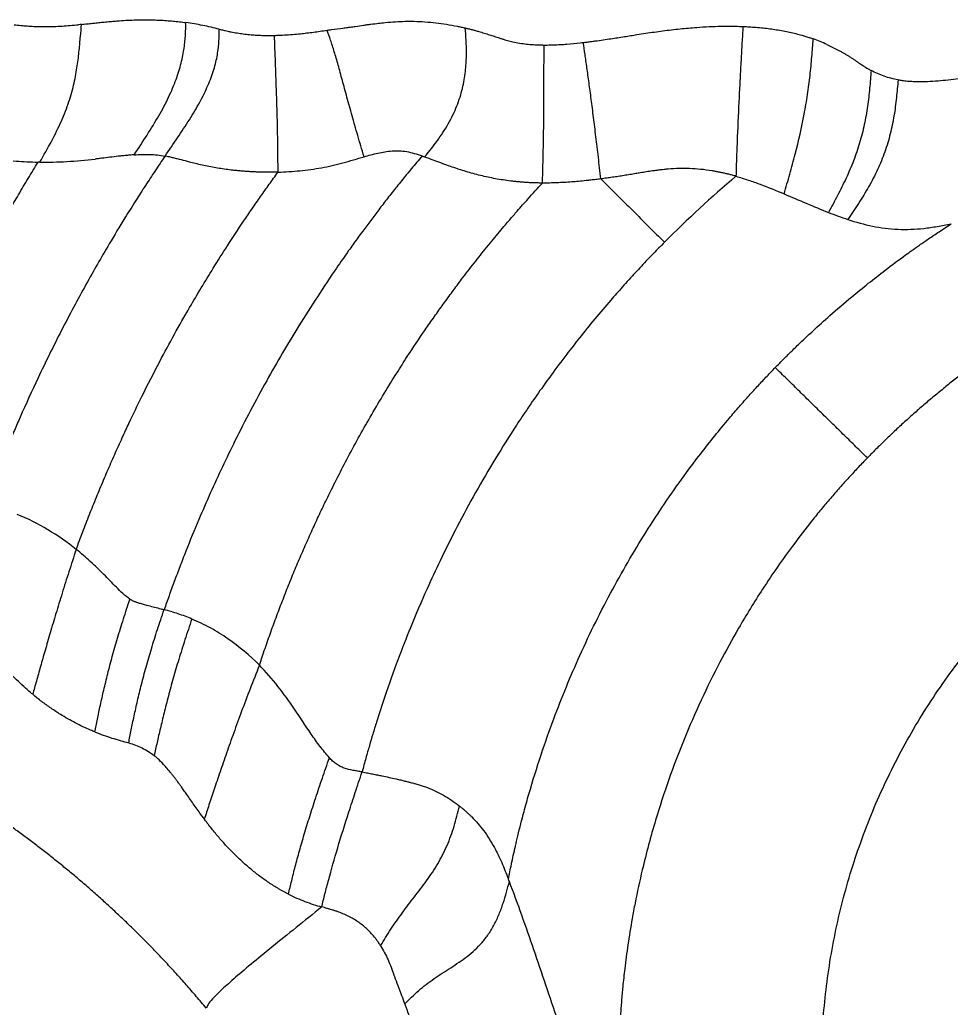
# Model space of a CAD drawing. Extents: x -54 to 18, y -18 to 89.
# Drawn here: x -37.99 to -31.5, y 16.23 to 23.12 of the extents above; entities that cross this region are included whole.
import ezdxf

# ---------------------------------------------------------------- set-up
doc = ezdxf.new("R2010")
doc.units = 0
doc.header["$MEASUREMENT"] = 0
doc.layers.add('GEOMETRY', color=2, linetype='Continuous', lineweight=25)

# ---------------------------------------------------------------- blocks, each defined once
blk = doc.blocks.new('2026 MINI-ASPIRE')
at = {"layer": 'GEOMETRY'}
blk.add_line((-19.9785, -28.6237), (-19.9902, -28.6235), dxfattribs=at)
for points, knots in [([(-19.6875, -27.6637), (-19.6811, -27.663), (-19.6683, -27.6617), (-19.6432, -27.659), (-19.6124, -27.6557), (-19.5759, -27.6518), (-19.5377, -27.6479), (-19.4988, -27.6442), (-19.4606, -27.6407), (-19.4163, -27.6371), (-19.3649, -27.6339), (-19.305, -27.6317), (-19.2455, -27.6309), (-19.1908, -27.6317), (-19.1408, -27.6337), (-19.0953, -27.6364), (-19.0498, -27.6403), (-19.0046, -27.645), (-18.9745, -27.649), (-18.9595, -27.651)], [0, 0, 0, 0, 0.026351, 0.053166, 0.1036, 0.154034, 0.204047, 0.261239, 0.314775, 0.361814, 0.443858, 0.526095, 0.607619, 0.687823, 0.750363, 0.812806, 0.875196, 0.937579, 1, 1, 1, 1]), ([(-20.1569, -27.6654), (-20.1493, -27.6663), (-20.1342, -27.6681), (-20.1116, -27.6705), (-20.0893, -27.6725), (-20.0671, -27.6743), (-20.0339, -27.6765), (-19.9895, -27.6784), (-19.9346, -27.6789), (-19.8791, -27.6777), (-19.8233, -27.675), (-19.7661, -27.6711), (-19.7282, -27.6676), (-19.7089, -27.6658)], [0, 0, 0, 0, 0.051187, 0.101819, 0.151908, 0.201466, 0.250506, 0.374116, 0.498148, 0.616678, 0.74515, 0.870588, 1, 1, 1, 1]), ([(-19.9785, -28.6237), (-19.9511, -28.575), (-19.9236, -28.5267), (-19.8726, -28.4313), (-19.8491, -28.3842), (-19.808, -28.2914), (-19.7903, -28.2458), (-19.7608, -28.157), (-19.749, -28.1138), (-19.7301, -28.0305), (-19.7231, -27.9904), (-19.7119, -27.9141), (-19.7079, -27.878), (-19.701, -27.8098), (-19.6982, -27.7779), (-19.6928, -27.718), (-19.6901, -27.6901), (-19.6875, -27.6637)], [0, 0, 0, 0, 0.125, 0.125, 0.25, 0.25, 0.375, 0.375, 0.5, 0.5, 0.625, 0.625, 0.75, 0.75, 0.875, 0.875, 1, 1, 1, 1]), ([(-19.3202, -28.5727), (-19.2903, -28.5266), (-19.26, -28.4807), (-19.2021, -28.3898), (-19.1745, -28.3447), (-19.1239, -28.2563), (-19.1009, -28.2129), (-19.0605, -28.1284), (-19.0431, -28.0872), (-19.014, -28.0078), (-19.0023, -27.9695), (-18.984, -27.8963), (-18.9773, -27.8614), (-18.9678, -27.7951), (-18.9649, -27.7638), (-18.9611, -27.7047), (-18.9603, -27.677), (-18.9595, -27.651)], [0, 0, 0, 0, 0.125, 0.125, 0.25, 0.25, 0.375, 0.375, 0.5, 0.5, 0.625, 0.625, 0.75, 0.75, 0.875, 0.875, 1, 1, 1, 1]), ([(-19.1055, -28.5814), (-19.0761, -28.5382), (-19.0466, -28.4955), (-18.9893, -28.411), (-18.9617, -28.3693), (-18.9099, -28.2869), (-18.8857, -28.2463), (-18.8423, -28.1666), (-18.8231, -28.1275), (-18.7901, -28.0513), (-18.7764, -28.0143), (-18.7545, -27.9427), (-18.7464, -27.9082), (-18.7349, -27.8422), (-18.7316, -27.8107), (-18.7279, -27.7511), (-18.7276, -27.7231), (-18.7274, -27.6968)], [0, 0, 0, 0, 0.125, 0.125, 0.25, 0.25, 0.375, 0.375, 0.5, 0.5, 0.625, 0.625, 0.75, 0.75, 0.875, 0.875, 1, 1, 1, 1]), ([(-18.7274, -27.6968), (-18.7465, -27.6922), (-18.7656, -27.6876), (-18.804, -27.6788), (-18.8232, -27.6747), (-18.8813, -27.6631), (-18.9203, -27.6565), (-18.9595, -27.651)], [0, 0, 0, 0, 0.25, 0.25, 0.5, 0.5, 1, 1, 1, 1]), ([(-18.7273, -27.6968), (-18.722, -27.698), (-18.708, -27.7014), (-18.688, -27.7062), (-18.6731, -27.7095), (-18.667, -27.7109)], [0, 0, 0, 0, 0.266654, 0.695078, 1, 1, 1, 1]), ([(-18.3418, -27.7402), (-18.3361, -27.74), (-18.3129, -27.7394), (-18.2713, -27.7375), (-18.2166, -27.7336), (-18.1652, -27.7288), (-18.1162, -27.7232), (-18.0704, -27.7175), (-18.0229, -27.7111), (-17.9913, -27.7066), (-17.9754, -27.7043)], [0, 0, 0, 0, 0.046193, 0.189124, 0.337827, 0.492422, 0.608981, 0.739982, 0.868157, 1, 1, 1, 1]), ([(-17.9754, -27.7043), (-17.965, -27.7029), (-17.9283, -27.6978), (-17.8803, -27.6914), (-17.8368, -27.6856), (-17.808, -27.6814), (-17.7712, -27.6761), (-17.7315, -27.6705), (-17.6951, -27.6653), (-17.6602, -27.6606), (-17.6185, -27.6553), (-17.5615, -27.6492), (-17.4788, -27.6426), (-17.3861, -27.6406), (-17.2922, -27.6448), (-17.2171, -27.6517), (-17.1418, -27.6621), (-17.0828, -27.6729), (-17.0393, -27.682), (-17.021, -27.6863), (-17.0117, -27.6884)], [0, 0, 0, 0, 0.032219, 0.114702, 0.149546, 0.167812, 0.20462, 0.26458, 0.291846, 0.318316, 0.373546, 0.421728, 0.495084, 0.629411, 0.706492, 0.784535, 0.861951, 0.941356, 0.97049, 1, 1, 1, 1]), ([(-17.7178, -28.586), (-17.7329, -28.5354), (-17.7475, -28.4863), (-17.7753, -28.3911), (-17.7886, -28.3449), (-17.8136, -28.2558), (-17.8255, -28.2128), (-17.8479, -28.1304), (-17.8584, -28.091), (-17.8787, -28.0162), (-17.8883, -27.9808), (-17.907, -27.9143), (-17.916, -27.8832), (-17.9337, -27.8253), (-17.9423, -27.7985), (-17.9592, -27.7488), (-17.9675, -27.7258), (-17.9754, -27.7043)], [0, 0, 0, 0, 0.125, 0.125, 0.25, 0.25, 0.375, 0.375, 0.5, 0.5, 0.625, 0.625, 0.75, 0.75, 0.875, 0.875, 1, 1, 1, 1]), ([(-17.2949, -28.5874), (-17.2608, -28.5461), (-17.2285, -28.5051), (-17.17, -28.4228), (-17.1438, -28.3816), (-17.0987, -28.299), (-17.0797, -28.2576), (-17.0487, -28.1754), (-17.0368, -28.1346), (-17.0188, -28.0548), (-17.0128, -28.0157), (-17.0054, -27.9403), (-17.0038, -27.9041), (-17.0035, -27.8354), (-17.0046, -27.803), (-17.0078, -27.7425), (-17.0099, -27.7144), (-17.0117, -27.6883)], [0, 0, 0, 0, 0.125, 0.125, 0.25, 0.25, 0.375, 0.375, 0.5, 0.5, 0.625, 0.625, 0.75, 0.75, 0.875, 0.875, 1, 1, 1, 1]), ([(-17.0117, -27.6884), (-17.0039, -27.6903), (-16.9881, -27.694), (-16.9645, -27.7001), (-16.9406, -27.7064), (-16.9123, -27.7143), (-16.8793, -27.724), (-16.8496, -27.7333), (-16.826, -27.7409), (-16.8089, -27.7466), (-16.7919, -27.7523), (-16.7808, -27.7559), (-16.776, -27.7574)], [0, 0, 0, 0, 0.09804, 0.197158, 0.297369, 0.398688, 0.55531, 0.717879, 0.779716, 0.858112, 0.938277, 1, 1, 1, 1]), ([(-15.9954, -27.7631), (-15.9805, -27.7608), (-15.949, -27.756), (-15.9032, -27.7488), (-15.858, -27.7416), (-15.809, -27.7338), (-15.7541, -27.7253), (-15.6937, -27.7165), (-15.6137, -27.7057), (-15.5153, -27.6942), (-15.4073, -27.6845), (-15.312, -27.6786), (-15.238, -27.6761), (-15.1763, -27.6756), (-15.1256, -27.6761), (-15.092, -27.6773), (-15.0753, -27.6779)], [0, 0, 0, 0, 0.048778, 0.103732, 0.150508, 0.197289, 0.265002, 0.331009, 0.395319, 0.527184, 0.652166, 0.746411, 0.836077, 0.891408, 0.946038, 1, 1, 1, 1]), ([(-15.0753, -27.6779), (-15.0775, -27.7157), (-15.0797, -27.7539), (-15.0841, -27.8322), (-15.0863, -27.8723), (-15.0908, -27.9546), (-15.0931, -27.9968), (-15.0976, -28.0832), (-15.0999, -28.1274), (-15.1066, -28.2619), (-15.1108, -28.3543), (-15.1163, -28.4928), (-15.118, -28.539), (-15.1212, -28.6308), (-15.1227, -28.6765), (-15.1241, -28.722)], [0, 0, 0, 0, 0.125, 0.125, 0.25, 0.25, 0.375, 0.375, 0.5, 0.5, 0.75, 0.75, 0.875, 0.875, 1, 1, 1, 1]), ([(-15.075, -27.6779), (-15.068, -27.6782), (-15.0538, -27.6788), (-15.0067, -27.6815), (-14.9354, -27.6872), (-14.8408, -27.6996), (-14.7501, -27.7165), (-14.6823, -27.7336), (-14.6363, -27.7474), (-14.6102, -27.7558), (-14.593, -27.7619), (-14.5844, -27.7649)], [0, 0, 0, 0, 0.042278, 0.084346, 0.280846, 0.468705, 0.654132, 0.833739, 0.889242, 0.944653, 1, 1, 1, 1]), ([(-18.667, -27.7109), (-18.6598, -27.7124), (-18.6455, -27.7154), (-18.6239, -27.7195), (-18.6024, -27.7233), (-18.5739, -27.7277), (-18.538, -27.7324), (-18.4969, -27.7363), (-18.4576, -27.7388), (-18.4198, -27.7403), (-18.3811, -27.7408), (-18.355, -27.7404), (-18.3418, -27.7402)], [0, 0, 0, 0, 0.067881, 0.135225, 0.202059, 0.268408, 0.400591, 0.533686, 0.646227, 0.761389, 0.87928, 1, 1, 1, 1]), ([(-18.3172, -28.6934), (-18.3176, -28.6447), (-18.318, -28.597), (-18.319, -28.5034), (-18.3197, -28.4576), (-18.3214, -28.3678), (-18.3224, -28.3239), (-18.3247, -28.2384), (-18.326, -28.1967), (-18.3287, -28.1161), (-18.3301, -28.0771), (-18.3328, -28.0021), (-18.3341, -27.966), (-18.3366, -27.8968), (-18.3378, -27.8637), (-18.3399, -27.8001), (-18.3409, -27.7697), (-18.3418, -27.7402)], [0, 0, 0, 0, 0.125, 0.125, 0.25, 0.25, 0.375, 0.375, 0.5, 0.5, 0.625, 0.625, 0.75, 0.75, 0.875, 0.875, 1, 1, 1, 1]), ([(-16.776, -27.7574), (-16.7692, -27.7596), (-16.7557, -27.7639), (-16.7357, -27.7699), (-16.7164, -27.7753), (-16.6977, -27.7801), (-16.67, -27.7867), (-16.6324, -27.7941), (-16.5847, -27.8007), (-16.536, -27.805), (-16.499, -27.8066), (-16.4738, -27.8071), (-16.4653, -27.8072), (-16.461, -27.8072)], [0, 0, 0, 0, 0.068384, 0.134082, 0.197121, 0.257531, 0.315345, 0.465025, 0.615857, 0.764828, 0.920986, 0.960039, 1, 1, 1, 1]), ([(-16.189, -27.7896), (-16.1802, -27.7885), (-16.1621, -27.7863), (-16.1341, -27.7827), (-16.0968, -27.7778), (-16.0503, -27.7713), (-16.0138, -27.7658), (-15.9954, -27.7631)], [0, 0, 0, 0, 0.135671, 0.280026, 0.433073, 0.713366, 1, 1, 1, 1]), ([(-14.7879, -28.8452), (-14.7748, -28.7992), (-14.7615, -28.7531), (-14.7356, -28.6607), (-14.723, -28.6144), (-14.6869, -28.4751), (-14.6655, -28.3818), (-14.6394, -28.2436), (-14.6316, -28.1979), (-14.6181, -28.1075), (-14.6123, -28.0629), (-14.6024, -27.9751), (-14.5982, -27.9319), (-14.5908, -27.8472), (-14.5876, -27.8057), (-14.5844, -27.7649)], [0, 0, 0, 0, 0.125, 0.125, 0.25, 0.25, 0.5, 0.5, 0.625, 0.625, 0.75, 0.75, 0.875, 0.875, 1, 1, 1, 1]), ([(-16.4733, -28.7696), (-16.4718, -28.7207), (-16.4704, -28.6729), (-16.4681, -28.579), (-16.4671, -28.533), (-16.4655, -28.4428), (-16.4649, -28.3987), (-16.4642, -28.3127), (-16.4639, -28.2708), (-16.4637, -28.1895), (-16.4636, -28.1502), (-16.4634, -28.0742), (-16.4633, -28.0376), (-16.4629, -27.9672), (-16.4627, -27.9335), (-16.4619, -27.8686), (-16.4614, -27.8374), (-16.461, -27.8072)], [0, 0, 0, 0, 0.125, 0.125, 0.25, 0.25, 0.375, 0.375, 0.5, 0.5, 0.625, 0.625, 0.75, 0.75, 0.875, 0.875, 1, 1, 1, 1]), ([(-16.461, -27.8072), (-16.4541, -27.8072), (-16.44, -27.8072), (-16.4185, -27.8068), (-16.3888, -27.806), (-16.3504, -27.8042), (-16.2881, -27.7999), (-16.2341, -27.7948), (-16.196, -27.7904), (-16.189, -27.7896)], [0, 0, 0, 0, 0.0759533, 0.154561, 0.2358414, 0.4025542, 0.5778593, 0.9219461, 1, 1, 1, 1]), ([(-16.0657, -28.7406), (-16.0718, -28.6888), (-16.0777, -28.6385), (-16.0892, -28.5406), (-16.0949, -28.4929), (-16.1061, -28.4002), (-16.1116, -28.3552), (-16.1225, -28.2683), (-16.1278, -28.2264), (-16.1383, -28.1459), (-16.1434, -28.1074), (-16.1534, -28.0341), (-16.1583, -27.9993), (-16.1676, -27.9334), (-16.1721, -27.9024), (-16.1808, -27.8437), (-16.1849, -27.816), (-16.189, -27.7896)], [0, 0, 0, 0, 0.125, 0.125, 0.25, 0.25, 0.375, 0.375, 0.5, 0.5, 0.625, 0.625, 0.75, 0.75, 0.875, 0.875, 1, 1, 1, 1]), ([(-14.4899, -27.8032), (-14.4836, -27.8061), (-14.471, -27.8119), (-14.4522, -27.8211), (-14.4334, -27.8306), (-14.4146, -27.8404), (-14.3959, -27.8507), (-14.3771, -27.8613), (-14.3584, -27.8723), (-14.3397, -27.8837), (-14.3211, -27.8954), (-14.3024, -27.9075), (-14.2901, -27.9158), (-14.2839, -27.92)], [0, 0, 0, 0, 0.08713, 0.174968, 0.263534, 0.352845, 0.442916, 0.533762, 0.625396, 0.717828, 0.811067, 0.905123, 1, 1, 1, 1]), ([(-14.2839, -27.92), (-14.2734, -27.9271), (-14.2553, -27.9393), (-14.2249, -27.9594), (-14.2013, -27.9738), (-14.1851, -27.9827), (-14.1818, -27.9845)], [0, 0, 0, 0, 0.3151713, 0.545026, 0.9063937, 1, 1, 1, 1]), ([(-13.9934, -28.0497), (-13.9888, -28.0504), (-13.9793, -28.052), (-13.9572, -28.0551), (-13.9265, -28.0585), (-13.8737, -28.0618), (-13.8086, -28.062), (-13.7333, -28.0581), (-13.6606, -28.0514), (-13.587, -28.043), (-13.5056, -28.0317), (-13.4174, -28.0183), (-13.2897, -27.9981), (-13.1449, -27.9752), (-13.0311, -27.9578), (-12.9827, -27.9504)], [0, 0, 0, 0, 0.013963, 0.028131, 0.065737, 0.104738, 0.183765, 0.256702, 0.326254, 0.398404, 0.4746, 0.568122, 0.661009, 0.855615, 1, 1, 1, 1]), ([(-14.1818, -27.9845), (-14.1848, -28.025), (-14.1879, -28.0663), (-14.1957, -28.15), (-14.2004, -28.1923), (-14.2125, -28.2771), (-14.2199, -28.3197), (-14.238, -28.4046), (-14.2488, -28.447), (-14.2738, -28.531), (-14.288, -28.5727), (-14.3198, -28.6553), (-14.3374, -28.6961), (-14.3749, -28.777), (-14.3949, -28.817), (-14.4362, -28.8963), (-14.4574, -28.9356), (-14.4784, -28.9748)], [0, 0, 0, 0, 0.125, 0.125, 0.25, 0.25, 0.375, 0.375, 0.5, 0.5, 0.625, 0.625, 0.75, 0.75, 0.875, 0.875, 1, 1, 1, 1]), ([(-13.9934, -28.0497), (-14.0266, -28.044), (-14.0593, -28.0358), (-14.1224, -28.0139), (-14.1528, -28.0003), (-14.1818, -27.9845)], [0, 0, 0, 0, 0.5, 0.5, 1, 1, 1, 1]), ([(-13.9934, -28.0497), (-13.997, -28.0908), (-14.0005, -28.1323), (-14.0095, -28.216), (-14.0149, -28.2581), (-14.0288, -28.3425), (-14.0374, -28.3848), (-14.0585, -28.4691), (-14.0711, -28.5111), (-14.1006, -28.5943), (-14.1175, -28.6355), (-14.1552, -28.7165), (-14.1761, -28.7565), (-14.2208, -28.8349), (-14.2447, -28.8734), (-14.2939, -28.9491), (-14.3191, -28.9864), (-14.344, -29.0233)], [0, 0, 0, 0, 0.125, 0.125, 0.25, 0.25, 0.375, 0.375, 0.5, 0.5, 0.625, 0.625, 0.75, 0.75, 0.875, 0.875, 1, 1, 1, 1]), ([(-19.1055, -28.5815), (-19.1171, -28.5986), (-19.1403, -28.6328), (-19.1748, -28.6843), (-19.2089, -28.7358), (-19.2427, -28.7875), (-19.2761, -28.8392), (-19.3239, -28.9142), (-19.3977, -29.0321), (-19.5152, -29.2265), (-19.6649, -29.4877), (-19.8308, -29.7988), (-19.983, -30.108), (-20.0894, -30.3408), (-20.1567, -30.4952), (-20.1973, -30.5906), (-20.2384, -30.6896), (-20.2798, -30.7922), (-20.3216, -30.8984), (-20.3489, -30.9706), (-20.3628, -31.0072)], [0, 0, 0, 0, 0.022667, 0.045287, 0.067858, 0.090382, 0.112857, 0.135284, 0.187854, 0.265269, 0.384036, 0.517634, 0.651415, 0.761437, 0.798035, 0.835902, 0.875036, 0.915433, 0.957089, 1, 1, 1, 1]), ([(-20.292, -28.5997), (-20.2436, -28.6066), (-20.1948, -28.6122), (-20.0949, -28.6201), (-20.044, -28.6225), (-19.9902, -28.6235)], [0, 0, 0, 0, 0.5, 0.5, 1, 1, 1, 1]), ([(-19.3202, -28.5727), (-19.3254, -28.5731), (-19.336, -28.5738), (-19.3572, -28.5755), (-19.3843, -28.5779), (-19.4257, -28.5823), (-19.4754, -28.5882), (-19.5247, -28.5943), (-19.5639, -28.599), (-19.5839, -28.6013), (-19.5935, -28.6024)], [0, 0, 0, 0, 0.0565627, 0.1157952, 0.2331459, 0.3533696, 0.5696266, 0.7802992, 0.895126, 1, 1, 1, 1]), ([(-19.3202, -28.5727), (-19.2844, -28.5703), (-19.2484, -28.5687), (-19.1946, -28.5703), (-19.1766, -28.5715), (-19.1409, -28.5754), (-19.1232, -28.5781), (-19.1055, -28.5814)], [0, 0, 0, 0, 0.5, 0.5, 0.75, 0.75, 1, 1, 1, 1]), ([(-17.3132, -28.5807), (-17.3256, -28.5953), (-17.3501, -28.6243), (-17.3862, -28.6678), (-17.4215, -28.7106), (-17.4558, -28.7529), (-17.4893, -28.7946), (-17.5219, -28.8357), (-17.5537, -28.8761), (-17.5846, -28.9159), (-17.6428, -28.9917), (-17.7032, -29.0724), (-17.7728, -29.1679), (-17.8343, -29.2536), (-17.9277, -29.3874), (-18.044, -29.5612), (-18.2088, -29.8213), (-18.4046, -30.1545), (-18.6101, -30.5449), (-18.7635, -30.8702), (-18.8755, -31.1272), (-18.9456, -31.2981), (-19.0018, -31.4426), (-19.0411, -31.5469), (-19.0775, -31.6468), (-19.1004, -31.7122), (-19.1116, -31.744)], [0, 0, 0, 0, 0.015708, 0.031144, 0.046305, 0.061191, 0.075802, 0.090137, 0.104195, 0.117976, 0.131479, 0.182483, 0.200642, 0.22838, 0.268927, 0.334391, 0.399805, 0.521368, 0.651125, 0.761392, 0.816121, 0.880981, 0.91281, 0.943256, 0.972318, 1, 1, 1, 1]), ([(-18.9165, -28.6277), (-18.9223, -28.6262), (-18.9378, -28.6221), (-18.9715, -28.6134), (-19.0088, -28.6038), (-19.0463, -28.5943), (-19.0755, -28.5874), (-19.0954, -28.5835), (-19.1055, -28.5815)], [0, 0, 0, 0, 0.092317, 0.246379, 0.53702, 0.686205, 0.84225, 1, 1, 1, 1]), ([(-18.3172, -28.6934), (-18.2664, -28.692), (-18.2157, -28.6887), (-18.1145, -28.6787), (-18.0639, -28.6719), (-17.9637, -28.6536), (-17.914, -28.6421), (-17.8401, -28.6221), (-17.8156, -28.615), (-17.7667, -28.6005), (-17.7423, -28.5931), (-17.7178, -28.586)], [0, 0, 0, 0, 0.25, 0.25, 0.5, 0.5, 0.75, 0.75, 0.875, 0.875, 1, 1, 1, 1]), ([(-17.7178, -28.586), (-17.7018, -28.5814), (-17.6859, -28.577), (-17.6539, -28.5685), (-17.6377, -28.5644), (-17.589, -28.5534), (-17.5559, -28.5475), (-17.4888, -28.5428), (-17.4549, -28.5442), (-17.4031, -28.5533), (-17.3857, -28.5575), (-17.3501, -28.5678), (-17.332, -28.574), (-17.3133, -28.5807)], [0, 0, 0, 0, 0.125, 0.125, 0.25, 0.25, 0.5, 0.5, 0.75, 0.75, 0.875, 0.875, 1, 1, 1, 1]), ([(-16.4733, -28.7696), (-16.4826, -28.7695), (-16.5012, -28.7693), (-16.5291, -28.7685), (-16.5568, -28.7674), (-16.5845, -28.7658), (-16.612, -28.7639), (-16.6395, -28.7616), (-16.6669, -28.7588), (-16.7031, -28.7547), (-16.748, -28.7485), (-16.801, -28.7396), (-16.8536, -28.729), (-16.9225, -28.7131), (-16.9899, -28.6946), (-17.055, -28.6742), (-17.1035, -28.6576), (-17.1551, -28.6392), (-17.2086, -28.6197), (-17.2558, -28.602), (-17.2841, -28.5914), (-17.2949, -28.5874)], [0, 0, 0, 0, 0.033003, 0.065901, 0.0987, 0.131407, 0.164031, 0.196578, 0.229056, 0.261474, 0.325587, 0.389413, 0.451549, 0.515334, 0.639604, 0.698375, 0.756953, 0.820941, 0.892415, 0.959067, 1, 1, 1, 1]), ([(-21.0328, -30.746), (-21.0246, -30.7244), (-21.0082, -30.6811), (-20.9833, -30.6165), (-20.958, -30.5521), (-20.9324, -30.488), (-20.9065, -30.4242), (-20.8803, -30.3607), (-20.8539, -30.2974), (-20.8271, -30.2344), (-20.8, -30.1717), (-20.7726, -30.1093), (-20.745, -30.0471), (-20.717, -29.9853), (-20.6888, -29.9237), (-20.6603, -29.8624), (-20.6316, -29.8015), (-20.6025, -29.7408), (-20.5674, -29.6683), (-20.5254, -29.5833), (-20.4757, -29.4849), (-20.4238, -29.3843), (-20.3694, -29.2815), (-20.3127, -29.1766), (-20.2534, -29.0697), (-20.1916, -28.9607), (-20.1271, -28.8499), (-20.06, -28.7371), (-20.0137, -28.6617), (-19.9903, -28.6235)], [0, 0, 0, 0, 0.0293098, 0.0585628, 0.0877584, 0.1168961, 0.1459754, 0.1749958, 0.2039568, 0.2328579, 0.2616985, 0.2904783, 0.3191967, 0.3478533, 0.3764475, 0.404979, 0.4334472, 0.4618518, 0.4901922, 0.5354473, 0.5819804, 0.6297901, 0.6788745, 0.7292315, 0.7808583, 0.8337522, 0.8879097, 0.9433271, 1, 1, 1, 1]), ([(-19.9785, -28.6237), (-19.9483, -28.6242), (-19.9172, -28.6241), (-19.854, -28.6227), (-19.8219, -28.6214), (-19.7249, -28.6158), (-19.6592, -28.6097), (-19.5935, -28.6023)], [0, 0, 0, 0, 0.25, 0.25, 0.5, 0.5, 1, 1, 1, 1]), ([(-18.3172, -28.6934), (-18.3269, -28.6936), (-18.3461, -28.694), (-18.375, -28.6943), (-18.4038, -28.6942), (-18.4325, -28.6937), (-18.4612, -28.6929), (-18.4898, -28.6917), (-18.5184, -28.6902), (-18.5469, -28.6883), (-18.5754, -28.686), (-18.6038, -28.6833), (-18.6387, -28.6796), (-18.6801, -28.6744), (-18.7278, -28.6673), (-18.7753, -28.6591), (-18.8226, -28.6498), (-18.8697, -28.6394), (-18.9009, -28.6316), (-18.9165, -28.6277)], [0, 0, 0, 0, 0.047895, 0.095673, 0.143342, 0.19091, 0.238386, 0.285778, 0.333095, 0.380346, 0.427541, 0.474689, 0.5218, 0.601604, 0.681299, 0.760933, 0.840559, 0.92023, 1, 1, 1, 1]), ([(-15.124, -28.7218), (-15.1323, -28.7195), (-15.1487, -28.715), (-15.1733, -28.7087), (-15.1975, -28.7029), (-15.2215, -28.6975), (-15.2451, -28.6926), (-15.2685, -28.6882), (-15.3099, -28.6812), (-15.3696, -28.6734), (-15.4461, -28.6682), (-15.5216, -28.6679), (-15.5808, -28.6711), (-15.623, -28.6749), (-15.6498, -28.6777), (-15.6768, -28.6812), (-15.7103, -28.6861), (-15.7482, -28.6918), (-15.7868, -28.6979), (-15.8117, -28.702), (-15.8224, -28.7038)], [0, 0, 0, 0, 0.036672, 0.072754, 0.108254, 0.143174, 0.177522, 0.211303, 0.244524, 0.356879, 0.467504, 0.57031, 0.67739, 0.718871, 0.749926, 0.79172, 0.834284, 0.893215, 0.95408, 1, 1, 1, 1]), ([(-19.725, -31.3235), (-19.7175, -31.3033), (-19.7025, -31.2627), (-19.6795, -31.202), (-19.6562, -31.1415), (-19.6326, -31.0811), (-19.6085, -31.0208), (-19.5841, -30.9606), (-19.5594, -30.9006), (-19.5342, -30.8407), (-19.5087, -30.781), (-19.4829, -30.7214), (-19.448, -30.6424), (-19.4064, -30.5502), (-19.3435, -30.4151), (-19.2577, -30.2373), (-19.1194, -29.9666), (-18.9543, -29.6681), (-18.7939, -29.401), (-18.6672, -29.2009), (-18.5765, -29.0632), (-18.4991, -28.9493), (-18.4395, -28.8635), (-18.3789, -28.7781), (-18.3378, -28.7216), (-18.3172, -28.6934)], [0, 0, 0, 0, 0.021667, 0.04334, 0.065019, 0.086701, 0.108389, 0.13008, 0.151775, 0.173473, 0.195174, 0.216878, 0.238583, 0.281742, 0.318251, 0.387893, 0.47968, 0.622891, 0.729759, 0.791964, 0.860183, 0.895058, 0.929987, 0.964968, 1, 1, 1, 1]), ([(-15.8224, -28.7038), (-15.836, -28.7061), (-15.8633, -28.7107), (-15.9041, -28.7173), (-15.9448, -28.7236), (-15.9852, -28.7296), (-16.0255, -28.7353), (-16.0523, -28.7388), (-16.0657, -28.7406)], [0, 0, 0, 0, 0.169056, 0.3371328, 0.5042479, 0.6704189, 0.8356637, 1, 1, 1, 1]), ([(-15.1241, -28.722), (-15.0955, -28.7302), (-15.067, -28.739), (-15.0104, -28.7578), (-14.9823, -28.7678), (-14.8984, -28.7993), (-14.8431, -28.822), (-14.7879, -28.8452)], [0, 0, 0, 0, 0.25, 0.25, 0.5, 0.5, 1, 1, 1, 1]), ([(-18.4473, -32.1314), (-18.4409, -32.112), (-18.4281, -32.0732), (-18.4083, -32.0153), (-18.3883, -31.9575), (-18.3679, -31.9), (-18.3471, -31.8427), (-18.326, -31.7857), (-18.3046, -31.7289), (-18.2829, -31.6723), (-18.2608, -31.616), (-18.2384, -31.5599), (-18.2156, -31.504), (-18.1926, -31.4485), (-18.1692, -31.3931), (-18.1455, -31.3381), (-18.1215, -31.2833), (-18.0973, -31.2287), (-18.0727, -31.1744), (-18.0478, -31.1204), (-18.0226, -31.0667), (-17.9971, -31.0132), (-17.9341, -30.883), (-17.8262, -30.6712), (-17.6928, -30.431), (-17.5782, -30.2373), (-17.4953, -30.1029), (-17.4006, -29.955), (-17.3126, -29.8234), (-17.2283, -29.7024), (-17.1644, -29.6128), (-17.1015, -29.5264), (-17.0298, -29.4308), (-16.9504, -29.3281), (-16.8764, -29.235), (-16.8172, -29.1626), (-16.7737, -29.1102), (-16.7357, -29.0652), (-16.6944, -29.0168), (-16.6421, -28.9565), (-16.5663, -28.8708), (-16.5069, -28.8061), (-16.4733, -28.7696)], [0, 0, 0, 0, 0.015609, 0.031194, 0.046754, 0.062288, 0.077796, 0.093278, 0.108733, 0.124161, 0.139562, 0.154935, 0.170281, 0.185597, 0.200885, 0.216144, 0.231373, 0.246572, 0.261741, 0.27688, 0.291988, 0.307065, 0.32211, 0.402444, 0.488567, 0.531795, 0.574337, 0.609142, 0.665914, 0.695232, 0.721771, 0.749956, 0.776825, 0.813034, 0.84905, 0.867672, 0.884391, 0.901122, 0.912625, 0.93296, 0.962099, 1, 1, 1, 1]), ([(-16.0657, -28.7406), (-16.0775, -28.7421), (-16.1009, -28.745), (-16.1354, -28.749), (-16.1756, -28.7535), (-16.2201, -28.7581), (-16.2708, -28.7625), (-16.3211, -28.7657), (-16.3726, -28.7681), (-16.4232, -28.7695), (-16.4568, -28.7695), (-16.4734, -28.7695)], [0, 0, 0, 0, 0.087635, 0.17255, 0.254738, 0.383902, 0.499988, 0.627994, 0.753967, 0.877952, 1, 1, 1, 1]), ([(-16.0657, -28.7406), (-16.0286, -28.7775), (-15.9916, -28.8144), (-15.9177, -28.8882), (-15.8807, -28.925), (-15.8069, -28.9986), (-15.7701, -29.0354), (-15.6964, -29.1088), (-15.6596, -29.1456), (-15.6227, -29.1824)], [0, 0, 0, 0, 0.25, 0.25, 0.5, 0.5, 0.75, 0.75, 1, 1, 1, 1]), ([(-14.7879, -28.8452), (-14.7365, -28.8669), (-14.6852, -28.8892), (-14.5821, -28.9327), (-14.5305, -28.9543), (-14.4784, -28.9748)], [0, 0, 0, 0, 0.5, 0.5, 1, 1, 1, 1]), ([(-9.8869, -28.843), (-9.902, -28.8431), (-9.932, -28.8434), (-9.9767, -28.8443), (-10.0206, -28.8455), (-10.0638, -28.8469), (-10.1062, -28.8487), (-10.1479, -28.8507), (-10.1888, -28.8529), (-10.2289, -28.8554), (-10.2682, -28.858), (-10.3067, -28.8609), (-10.3443, -28.8639), (-10.3812, -28.8671), (-10.4172, -28.8704), (-10.4523, -28.8739), (-10.4866, -28.8775), (-10.5201, -28.8812), (-10.5526, -28.8849), (-10.5843, -28.8887), (-10.6151, -28.8926), (-10.645, -28.8966), (-10.6739, -28.9005), (-10.702, -28.9045), (-10.7292, -28.9084), (-10.7554, -28.9123), (-10.7808, -28.9163), (-10.8052, -28.9201), (-10.8286, -28.924), (-10.8511, -28.9277), (-10.8727, -28.9314), (-10.8934, -28.935), (-10.913, -28.9385), (-10.9318, -28.9419), (-11.0368, -28.9612), (-11.2296, -29.0016), (-11.5097, -29.0742), (-11.7917, -29.1619), (-12.045, -29.2545), (-12.3283, -29.3717), (-12.5667, -29.4847), (-12.7851, -29.6012), (-12.9276, -29.6824), (-13.0606, -29.7629), (-13.1715, -29.8338), (-13.2637, -29.8954), (-13.3402, -29.9482), (-13.4163, -30.0024), (-13.4918, -30.058), (-13.5666, -30.1149), (-13.6409, -30.1731), (-13.7144, -30.2327), (-13.7873, -30.2936), (-13.8594, -30.3558), (-13.9308, -30.4193), (-14.0013, -30.484), (-14.071, -30.5501), (-14.1399, -30.6174), (-14.185, -30.6632), (-14.2076, -30.6861)], [0, 0, 0, 0, 0.009411, 0.018675, 0.02779, 0.036753, 0.045562, 0.054215, 0.06271, 0.071043, 0.079214, 0.08722, 0.09506, 0.10273, 0.110229, 0.117555, 0.124707, 0.131682, 0.13848, 0.145097, 0.151533, 0.157785, 0.163853, 0.169735, 0.175429, 0.180934, 0.186249, 0.191372, 0.196303, 0.201039, 0.20558, 0.209925, 0.214072, 0.218021, 0.221771, 0.280508, 0.340511, 0.401751, 0.464192, 0.508287, 0.592463, 0.628216, 0.66225, 0.694509, 0.724941, 0.744166, 0.763463, 0.782832, 0.802269, 0.821773, 0.841343, 0.860976, 0.88067, 0.900424, 0.920234, 0.940099, 0.960016, 0.979984, 1, 1, 1, 1]), ([(-14.4784, -28.9748), (-14.4563, -28.9836), (-14.434, -28.9919), (-14.3891, -29.0081), (-14.3666, -29.0159), (-14.344, -29.0233)], [0, 0, 0, 0, 0.5, 0.5, 1, 1, 1, 1]), ([(-14.8499, -30.0562), (-14.8403, -30.0464), (-14.8174, -30.0229), (-14.7769, -29.9822), (-14.7245, -29.9305), (-14.6597, -29.868), (-14.5738, -29.7875), (-14.4589, -29.6837), (-14.2927, -29.5412), (-14.1161, -29.4004), (-13.9745, -29.2951), (-13.8941, -29.2375), (-13.8408, -29.1999), (-13.7774, -29.1562), (-13.704, -29.1068), (-13.6512, -29.0726), (-13.6232, -29.0545)], [0, 0, 0, 0, 0.025873, 0.062055, 0.108508, 0.165179, 0.232, 0.331138, 0.457921, 0.645802, 0.757809, 0.791533, 0.832672, 0.881173, 0.936974, 1, 1, 1, 1]), ([(-14.344, -29.0233), (-14.2874, -29.0418), (-14.23, -29.0577), (-14.1134, -29.0815), (-14.0542, -29.0893), (-13.9346, -29.0947), (-13.8742, -29.0922), (-13.7821, -29.0819), (-13.7511, -29.0774), (-13.6881, -29.0668), (-13.6561, -29.0607), (-13.6233, -29.0544)], [0, 0, 0, 0, 0.25, 0.25, 0.5, 0.5, 0.75, 0.75, 0.875, 0.875, 1, 1, 1, 1]), ([(-15.6227, -29.1824), (-15.6354, -29.1952), (-15.6613, -29.2213), (-15.7006, -29.2617), (-15.7414, -29.3042), (-15.7835, -29.3487), (-15.8269, -29.3954), (-15.8716, -29.4443), (-15.9288, -29.5081), (-16.0084, -29.5988), (-16.1081, -29.7163), (-16.2103, -29.842), (-16.312, -29.9725), (-16.4038, -30.0954), (-16.494, -30.221), (-16.5746, -30.3371), (-16.73, -30.5704), (-16.9425, -30.9205), (-17.1427, -31.3056), (-17.2899, -31.6218), (-17.3881, -31.8509), (-17.4869, -32.1036), (-17.5651, -32.3235), (-17.6218, -32.4982), (-17.6561, -32.6102), (-17.6808, -32.6936), (-17.7058, -32.7814), (-17.7224, -32.8431), (-17.7312, -32.8755)], [0, 0, 0, 0, 0.012549, 0.025665, 0.039349, 0.053603, 0.068429, 0.083826, 0.099797, 0.128244, 0.167934, 0.20732, 0.241225, 0.283289, 0.31431, 0.349075, 0.38187, 0.509867, 0.634467, 0.684419, 0.753174, 0.808265, 0.873674, 0.915931, 0.936352, 0.955385, 0.976604, 1, 1, 1, 1]), ([(-16.7109, -33.6219), (-16.7077, -33.6054), (-16.7008, -33.5707), (-16.6894, -33.516), (-16.6764, -33.456), (-16.6617, -33.3906), (-16.6375, -33.2884), (-16.6066, -33.1673), (-16.5539, -32.9782), (-16.4867, -32.7615), (-16.3723, -32.4375), (-16.2123, -32.0491), (-15.9928, -31.6061), (-15.7431, -31.1807), (-15.5011, -30.8263), (-15.3071, -30.5741), (-15.1819, -30.4225), (-15.1017, -30.329), (-15.0337, -30.2523), (-14.9692, -30.1817), (-14.9085, -30.1168), (-14.8689, -30.0759), (-14.8499, -30.0562)], [0, 0, 0, 0, 0.012345, 0.026045, 0.041104, 0.057527, 0.075318, 0.118371, 0.149509, 0.219743, 0.285217, 0.402235, 0.528553, 0.648649, 0.764839, 0.844038, 0.882694, 0.909507, 0.934639, 0.958094, 0.979879, 1, 1, 1, 1]), ([(-14.2076, -30.6861), (-14.2343, -30.6599), (-14.2609, -30.6338), (-14.3142, -30.5815), (-14.3409, -30.5554), (-14.3942, -30.5031), (-14.4209, -30.4769), (-14.4744, -30.4244), (-14.5012, -30.3981), (-14.5548, -30.3456), (-14.5816, -30.3193), (-14.6353, -30.2667), (-14.6621, -30.2404), (-14.7157, -30.1878), (-14.7425, -30.1615), (-14.7962, -30.1089), (-14.823, -30.0826), (-14.8499, -30.0562)], [0, 0, 0, 0, 0.125, 0.125, 0.25, 0.25, 0.375, 0.375, 0.5, 0.5, 0.625, 0.625, 0.75, 0.75, 0.875, 0.875, 1, 1, 1, 1]), ([(-14.2076, -30.6861), (-14.2183, -30.6972), (-14.2399, -30.7194), (-14.2721, -30.7532), (-14.3043, -30.7877), (-14.3366, -30.8227), (-14.3688, -30.8582), (-14.4011, -30.8944), (-14.4334, -30.9312), (-14.4657, -30.9686), (-14.4979, -31.0065), (-14.5301, -31.0451), (-14.5622, -31.0843), (-14.6277, -31.1656), (-14.7575, -31.3342), (-14.9304, -31.5827), (-15.0993, -31.8577), (-15.2417, -32.1164), (-15.3694, -32.3753), (-15.5277, -32.7391), (-15.6671, -33.1341), (-15.7702, -33.5181), (-15.8199, -33.7479), (-15.8528, -33.9227), (-15.8776, -34.0752), (-15.8987, -34.2341), (-15.9128, -34.3643), (-15.9224, -34.4718), (-15.9295, -34.5696), (-15.9349, -34.6661), (-15.9386, -34.7613), (-15.9409, -34.8551), (-15.9412, -34.9172), (-15.9413, -34.948)], [0, 0, 0, 0, 0.009812, 0.019718, 0.029719, 0.039814, 0.050003, 0.060287, 0.070664, 0.081135, 0.091701, 0.10236, 0.113112, 0.123958, 0.168738, 0.248519, 0.316404, 0.373977, 0.436417, 0.499972, 0.626374, 0.702447, 0.752845, 0.77595, 0.815626, 0.851131, 0.877899, 0.898989, 0.919784, 0.940282, 0.960484, 0.98039, 1, 1, 1, 1]), ([(-19.725, -31.3235), (-19.7873, -31.2736), (-19.8531, -31.2279), (-19.9907, -31.1462), (-20.0624, -31.11), (-20.1365, -31.0797)], [0, 0, 0, 0, 0.5, 0.5, 1, 1, 1, 1]), ([(-19.725, -31.3235), (-19.7427, -31.3768), (-19.7596, -31.4288), (-19.7923, -31.5306), (-19.808, -31.5804), (-19.8381, -31.6776), (-19.8526, -31.725), (-19.8802, -31.8169), (-19.8934, -31.8615), (-19.9185, -31.9473), (-19.9305, -31.9885), (-19.9532, -32.0672), (-19.9639, -32.1048), (-19.9842, -32.1761), (-19.9938, -32.2099), (-20.012, -32.2742), (-20.0205, -32.3048), (-20.0286, -32.3343)], [0, 0, 0, 0, 0.125, 0.125, 0.25, 0.25, 0.375, 0.375, 0.5, 0.5, 0.625, 0.625, 0.75, 0.75, 0.875, 0.875, 1, 1, 1, 1]), ([(-19.5325, -31.4982), (-19.5633, -31.4676), (-19.5947, -31.4377), (-19.6427, -31.394), (-19.6589, -31.3795), (-19.6916, -31.351), (-19.7081, -31.337), (-19.725, -31.3235)], [0, 0, 0, 0, 0.5, 0.5, 0.75, 0.75, 1, 1, 1, 1]), ([(-19.3501, -31.6706), (-19.3675, -31.6591), (-19.3837, -31.6458), (-19.4147, -31.6178), (-19.4297, -31.603), (-19.4592, -31.5731), (-19.4737, -31.558), (-19.503, -31.5279), (-19.5177, -31.5129), (-19.5325, -31.4982)], [0, 0, 0, 0, 0.25, 0.25, 0.5, 0.5, 0.75, 0.75, 1, 1, 1, 1]), ([(-19.5942, -32.5968), (-19.5888, -32.568), (-19.583, -32.5383), (-19.5705, -32.4762), (-19.5638, -32.4439), (-19.5492, -32.3764), (-19.5414, -32.3412), (-19.5243, -32.268), (-19.5151, -32.23), (-19.4952, -32.1515), (-19.4846, -32.111), (-19.4618, -32.0279), (-19.4496, -31.9853), (-19.4237, -31.8983), (-19.41, -31.854), (-19.3811, -31.7636), (-19.3659, -31.7176), (-19.3501, -31.6706)], [0, 0, 0, 0, 0.125, 0.125, 0.25, 0.25, 0.375, 0.375, 0.5, 0.5, 0.625, 0.625, 0.75, 0.75, 0.875, 0.875, 1, 1, 1, 1]), ([(-19.3501, -31.6706), (-19.348, -31.6719), (-19.3438, -31.6746), (-19.3373, -31.6782), (-19.3306, -31.6816), (-19.3231, -31.685), (-19.3145, -31.6884), (-19.2995, -31.6937), (-19.2684, -31.7029), (-19.2117, -31.7181), (-19.1637, -31.7305), (-19.1348, -31.7379)], [0, 0, 0, 0, 0.032655, 0.065421, 0.098359, 0.131531, 0.174244, 0.221479, 0.342122, 0.602975, 1, 1, 1, 1]), ([(-14.5284, -34.948), (-14.5284, -34.8019), (-14.5215, -34.654), (-14.4934, -34.3568), (-14.472, -34.2075), (-14.4145, -33.9094), (-14.3783, -33.7607), (-14.2909, -33.4661), (-14.2397, -33.3202), (-14.1228, -33.0335), (-14.0572, -32.8928), (-13.9121, -32.6184), (-13.8328, -32.4848), (-13.6618, -32.2267), (-13.5701, -32.1022), (-13.3759, -31.864), (-13.2734, -31.7503), (-13.1664, -31.6425)], [0, 0, 0, 0, 0.125, 0.125, 0.25, 0.25, 0.375, 0.375, 0.5, 0.5, 0.625, 0.625, 0.75, 0.75, 0.875, 0.875, 1, 1, 1, 1]), ([(-19.3587, -32.6729), (-19.3533, -32.6439), (-19.3475, -32.614), (-19.335, -32.5515), (-19.3283, -32.519), (-19.3137, -32.4512), (-19.3059, -32.4159), (-19.2888, -32.3425), (-19.2796, -32.3044), (-19.2597, -32.2259), (-19.249, -32.1854), (-19.2259, -32.1022), (-19.2136, -32.0596), (-19.1872, -31.9725), (-19.1732, -31.928), (-19.1436, -31.8373), (-19.128, -31.7911), (-19.1116, -31.744)], [0, 0, 0, 0, 0.125, 0.125, 0.25, 0.25, 0.375, 0.375, 0.5, 0.5, 0.625, 0.625, 0.75, 0.75, 0.875, 0.875, 1, 1, 1, 1]), ([(-18.9183, -31.8091), (-18.9497, -31.7959), (-18.9816, -31.784), (-19.0462, -31.7625), (-19.0788, -31.7528), (-19.1116, -31.744)], [0, 0, 0, 0, 0.5, 0.5, 1, 1, 1, 1]), ([(-18.9183, -31.8091), (-18.935, -31.8579), (-18.9511, -31.9058), (-18.9816, -31.9995), (-18.996, -32.0455), (-19.0234, -32.1354), (-19.0363, -32.1793), (-19.0605, -32.2648), (-19.0718, -32.3064), (-19.0931, -32.387), (-19.103, -32.4259), (-19.1216, -32.5008), (-19.1302, -32.5368), (-19.1464, -32.6059), (-19.154, -32.6389), (-19.1681, -32.7022), (-19.1747, -32.7325), (-19.181, -32.7619)], [0, 0, 0, 0, 0.125, 0.125, 0.25, 0.25, 0.375, 0.375, 0.5, 0.5, 0.625, 0.625, 0.75, 0.75, 0.875, 0.875, 1, 1, 1, 1]), ([(-18.4474, -32.1313), (-18.5145, -32.0635), (-18.588, -32.0015), (-18.7062, -31.9198), (-18.747, -31.8945), (-18.831, -31.8484), (-18.8741, -31.8275), (-18.9183, -31.8091)], [0, 0, 0, 0, 0.5, 0.5, 0.75, 0.75, 1, 1, 1, 1]), ([(-18.8182, -34.5228), (-18.8297, -34.509), (-18.8526, -34.4815), (-18.8873, -34.4406), (-18.9221, -34.4002), (-18.9571, -34.3602), (-18.9922, -34.3207), (-19.0274, -34.2816), (-19.0627, -34.243), (-19.0981, -34.2048), (-19.1336, -34.167), (-19.1692, -34.1297), (-19.2049, -34.0929), (-19.2406, -34.0564), (-19.2765, -34.0204), (-19.3124, -33.9848), (-19.3483, -33.9497), (-19.3843, -33.915), (-19.4204, -33.8807), (-19.4565, -33.8468), (-19.4927, -33.8134), (-19.5289, -33.7804), (-19.5651, -33.7478), (-19.6014, -33.7156), (-19.6377, -33.6838), (-19.6739, -33.6524), (-19.7102, -33.6214), (-19.7466, -33.5909), (-19.7829, -33.5607), (-19.8192, -33.531), (-19.8555, -33.5016), (-19.8917, -33.4726), (-19.928, -33.444), (-19.9643, -33.4159), (-20.0005, -33.388), (-20.0367, -33.3606), (-20.0728, -33.3336), (-20.1089, -33.3069), (-20.145, -33.2806), (-20.181, -33.2547), (-20.217, -33.2292), (-20.2529, -33.204), (-20.2888, -33.1792), (-20.3245, -33.1547), (-20.3603, -33.1306), (-20.3959, -33.1068), (-20.4315, -33.0834), (-20.467, -33.0604), (-20.5024, -33.0377), (-20.5377, -33.0153), (-20.573, -32.9933), (-20.6081, -32.9716), (-20.6432, -32.9503), (-20.6781, -32.9293), (-20.713, -32.9086), (-20.7477, -32.8882), (-20.7823, -32.8681), (-20.8168, -32.8484), (-20.8512, -32.829), (-20.8855, -32.8099), (-20.9197, -32.7911), (-20.9537, -32.7726), (-20.9876, -32.7544), (-21.0214, -32.7365), (-21.055, -32.719), (-21.0885, -32.7017), (-21.1219, -32.6847), (-21.1551, -32.6679), (-21.1882, -32.6515), (-21.2211, -32.6354), (-21.2539, -32.6195), (-21.2865, -32.6039), (-21.3189, -32.5886), (-21.3513, -32.5735), (-21.3834, -32.5587), (-21.4154, -32.5442), (-21.4472, -32.5299), (-21.4789, -32.5159), (-21.5104, -32.5021), (-21.5417, -32.4886), (-21.5728, -32.4754), (-21.6038, -32.4623), (-21.6346, -32.4496), (-21.6652, -32.437), (-21.6956, -32.4247), (-21.7259, -32.4127), (-21.7559, -32.4008), (-21.7858, -32.3892), (-21.8155, -32.3778), (-21.845, -32.3666), (-21.8743, -32.3557), (-21.9034, -32.345), (-21.9323, -32.3344), (-21.961, -32.3241), (-21.9895, -32.314), (-22.0179, -32.3041), (-22.046, -32.2944), (-22.0739, -32.2849), (-22.1016, -32.2756), (-22.1291, -32.2664), (-22.1564, -32.2575), (-22.1835, -32.2488), (-22.2103, -32.2402), (-22.237, -32.2318), (-22.2634, -32.2236), (-22.2897, -32.2156), (-22.3157, -32.2077), (-22.3415, -32.2001), (-22.3671, -32.1925), (-22.3924, -32.1852), (-22.4176, -32.178), (-22.4425, -32.171), (-22.4672, -32.1641), (-22.4916, -32.1574), (-22.5159, -32.1508), (-22.5399, -32.1444), (-22.5637, -32.1381), (-22.5873, -32.132), (-22.6106, -32.126), (-22.6337, -32.1202), (-22.6566, -32.1145), (-22.6793, -32.1089), (-22.7017, -32.1035), (-22.7239, -32.0982), (-22.7458, -32.093), (-22.7675, -32.088), (-22.789, -32.0831), (-22.8102, -32.0783), (-22.8313, -32.0736), (-22.852, -32.069), (-22.8726, -32.0646), (-22.8929, -32.0602), (-22.9129, -32.056), (-22.9327, -32.0519), (-22.9523, -32.0479), (-22.9717, -32.044), (-22.9907, -32.0401), (-23.0096, -32.0364), (-23.0282, -32.0328), (-23.0466, -32.0293), (-23.0647, -32.0259), (-23.0826, -32.0226), (-23.1002, -32.0194), (-23.1176, -32.0162), (-23.1348, -32.0132), (-23.1517, -32.0102), (-23.1683, -32.0073), (-23.1793, -32.0054), (-23.1848, -32.0045)], [0, 0, 0, 0, 0.010465, 0.02088, 0.031246, 0.041561, 0.051827, 0.062042, 0.072208, 0.082324, 0.09239, 0.102406, 0.112373, 0.122289, 0.132156, 0.141972, 0.151739, 0.161456, 0.171123, 0.180741, 0.190308, 0.199825, 0.209293, 0.218711, 0.228079, 0.237397, 0.246665, 0.255883, 0.265051, 0.27417, 0.283238, 0.292257, 0.301226, 0.310145, 0.319014, 0.327834, 0.336603, 0.345322, 0.353992, 0.362612, 0.371182, 0.379702, 0.388172, 0.396592, 0.404963, 0.413283, 0.421554, 0.429775, 0.437946, 0.446067, 0.454138, 0.462159, 0.470131, 0.478052, 0.485924, 0.493746, 0.501518, 0.50924, 0.516912, 0.524534, 0.532107, 0.539629, 0.547102, 0.554525, 0.561898, 0.569221, 0.576494, 0.583718, 0.590891, 0.598015, 0.605089, 0.612112, 0.619086, 0.626011, 0.632885, 0.639709, 0.646484, 0.653208, 0.659883, 0.666508, 0.673083, 0.679608, 0.686083, 0.692509, 0.698884, 0.70521, 0.711486, 0.717712, 0.723888, 0.730014, 0.73609, 0.742117, 0.748093, 0.75402, 0.759897, 0.765724, 0.771501, 0.777228, 0.782905, 0.788533, 0.79411, 0.799638, 0.805116, 0.810544, 0.815922, 0.82125, 0.826528, 0.831757, 0.836935, 0.842064, 0.847143, 0.852172, 0.857151, 0.86208, 0.86696, 0.871789, 0.876569, 0.881298, 0.885978, 0.890608, 0.895188, 0.899719, 0.904199, 0.90863, 0.91301, 0.917341, 0.921622, 0.925853, 0.930034, 0.934165, 0.938247, 0.942278, 0.94626, 0.950192, 0.954074, 0.957906, 0.961688, 0.96542, 0.969103, 0.972735, 0.976318, 0.979851, 0.983333, 0.986767, 0.99015, 0.993483, 0.996766, 1, 1, 1, 1]), ([(-20.0286, -32.3343), (-20.0334, -32.3303), (-20.0546, -32.3125), (-20.0923, -32.2792), (-20.1312, -32.2429), (-20.1625, -32.2124), (-20.1863, -32.1887), (-20.2099, -32.1654), (-20.2252, -32.1508), (-20.2316, -32.1447)], [0, 0, 0, 0, 0.0670801, 0.2974024, 0.5409698, 0.6410463, 0.7706847, 0.9041436, 1, 1, 1, 1]), ([(-18.4474, -32.1313), (-18.4698, -32.1872), (-18.4913, -32.2418), (-18.5327, -32.3489), (-18.5525, -32.4013), (-18.5907, -32.5038), (-18.609, -32.5538), (-18.644, -32.6511), (-18.6607, -32.6983), (-18.6925, -32.7894), (-18.7076, -32.8333), (-18.7362, -32.9173), (-18.7498, -32.9574), (-18.7755, -33.0338), (-18.7876, -33.0701), (-18.8104, -33.1395), (-18.8212, -33.1726), (-18.8315, -33.2046)], [0, 0, 0, 0, 0.125, 0.125, 0.25, 0.25, 0.375, 0.375, 0.5, 0.5, 0.625, 0.625, 0.75, 0.75, 0.875, 0.875, 1, 1, 1, 1]), ([(-18.2027, -32.4374), (-18.2397, -32.3833), (-18.2777, -32.33), (-18.3585, -32.2273), (-18.4013, -32.1778), (-18.4473, -32.1314)], [0, 0, 0, 0, 0.5, 0.5, 1, 1, 1, 1]), ([(-19.5942, -32.5968), (-19.5993, -32.5947), (-19.6095, -32.5906), (-19.6557, -32.571), (-19.7319, -32.5348), (-19.8122, -32.4889), (-19.8679, -32.4535), (-19.9008, -32.4314), (-19.9333, -32.4085), (-19.9655, -32.3846), (-19.9974, -32.36), (-20.0182, -32.3429), (-20.0286, -32.3343)], [0, 0, 0, 0, 0.032705, 0.065336, 0.298037, 0.530671, 0.607883, 0.685358, 0.763202, 0.841521, 0.92042, 1, 1, 1, 1]), ([(-17.9592, -32.7759), (-17.9827, -32.7504), (-18.0046, -32.7236), (-18.0465, -32.6682), (-18.0666, -32.6398), (-18.1257, -32.5536), (-18.1636, -32.495), (-18.2027, -32.4374)], [0, 0, 0, 0, 0.25, 0.25, 0.5, 0.5, 1, 1, 1, 1]), ([(-19.5942, -32.5968), (-19.575, -32.6046), (-19.5555, -32.612), (-19.5165, -32.626), (-19.497, -32.6326), (-19.4576, -32.645), (-19.4379, -32.6507), (-19.3983, -32.6617), (-19.3784, -32.6669), (-19.3587, -32.6729)], [0, 0, 0, 0, 0.25, 0.25, 0.5, 0.5, 0.75, 0.75, 1, 1, 1, 1]), ([(-19.3587, -32.6729), (-19.343, -32.6778), (-19.3274, -32.6831), (-19.2964, -32.6948), (-19.281, -32.7012), (-19.2509, -32.7156), (-19.2362, -32.7236), (-19.2077, -32.7414), (-19.1941, -32.7513), (-19.181, -32.7619)], [0, 0, 0, 0, 0.25, 0.25, 0.5, 0.5, 0.75, 0.75, 1, 1, 1, 1]), ([(-19.0055, -32.9604), (-19.0103, -32.9538), (-19.0199, -32.9406), (-19.0344, -32.9214), (-19.0488, -32.9028), (-19.0672, -32.8797), (-19.0893, -32.8532), (-19.1206, -32.8183), (-19.15, -32.7887), (-19.1725, -32.7688), (-19.1802, -32.7625), (-19.181, -32.7619)], [0, 0, 0, 0, 0.093314, 0.184345, 0.2731, 0.35959, 0.518749, 0.662842, 0.888192, 0.987981, 1, 1, 1, 1]), ([(-18.2443, -33.7277), (-18.2375, -33.6977), (-18.2302, -33.6668), (-18.2146, -33.6025), (-18.2062, -33.5691), (-18.1881, -33.4995), (-18.1783, -33.4634), (-18.1574, -33.3884), (-18.1463, -33.3495), (-18.1225, -33.2694), (-18.1098, -33.228), (-18.0831, -33.1432), (-18.0691, -33.0997), (-18.0397, -33.0106), (-18.0244, -32.9651), (-17.9926, -32.872), (-17.9761, -32.8245), (-17.9592, -32.7759)], [0, 0, 0, 0, 0.125, 0.125, 0.25, 0.25, 0.375, 0.375, 0.5, 0.5, 0.625, 0.625, 0.75, 0.75, 0.875, 0.875, 1, 1, 1, 1]), ([(-17.7312, -32.8754), (-17.7417, -32.8735), (-17.7521, -32.8717), (-17.773, -32.868), (-17.7835, -32.8662), (-17.815, -32.8603), (-17.836, -32.8557), (-17.866, -32.8452), (-17.8757, -32.8411), (-17.8945, -32.8315), (-17.9035, -32.826), (-17.9207, -32.8135), (-17.9289, -32.8066), (-17.9445, -32.7917), (-17.952, -32.7838), (-17.9592, -32.7759)], [0, 0, 0, 0, 0.125, 0.125, 0.25, 0.25, 0.5, 0.5, 0.625, 0.625, 0.75, 0.75, 0.875, 0.875, 1, 1, 1, 1]), ([(-18.0127, -33.8165), (-18.0056, -33.7872), (-17.9981, -33.7568), (-17.982, -33.6934), (-17.9735, -33.6605), (-17.9458, -33.5577), (-17.9249, -33.4838), (-17.8778, -33.326), (-17.8516, -33.242), (-17.8088, -33.1095), (-17.7939, -33.0642), (-17.7633, -32.9715), (-17.7474, -32.924), (-17.7312, -32.8754)], [0, 0, 0, 0, 0.125, 0.125, 0.25, 0.25, 0.5, 0.5, 0.75, 0.75, 0.875, 0.875, 1, 1, 1, 1]), ([(-17.7312, -32.8755), (-17.7186, -32.8779), (-17.694, -32.8825), (-17.6583, -32.8893), (-17.6247, -32.8959), (-17.5865, -32.9037), (-17.5434, -32.9128), (-17.4996, -32.9225), (-17.4627, -32.9312), (-17.4333, -32.9383), (-17.4152, -32.9432), (-17.4068, -32.9454)], [0, 0, 0, 0, 0.116545, 0.226422, 0.329667, 0.426308, 0.579404, 0.727609, 0.830779, 0.921562, 1, 1, 1, 1]), ([(-18.8315, -33.2046), (-18.8344, -33.2007), (-18.8403, -33.1927), (-18.8548, -33.173), (-18.8755, -33.1444), (-18.9104, -33.0954), (-18.9432, -33.0483), (-18.9731, -33.0058), (-18.9903, -32.9814), (-19.0008, -32.9669), (-19.0055, -32.9604)], [0, 0, 0, 0, 0.0490016, 0.0987225, 0.2446567, 0.4012875, 0.7008371, 0.8201255, 0.9206619, 1, 1, 1, 1]), ([(-17.4068, -32.9454), (-17.4041, -32.9461), (-17.3973, -32.9479), (-17.3855, -32.9508), (-17.3737, -32.9537), (-17.356, -32.958), (-17.3336, -32.9644), (-17.3044, -32.9738), (-17.2465, -32.9949), (-17.1608, -33.0357), (-17.0887, -33.0841), (-17.0532, -33.1119), (-17.0516, -33.1132)], [0, 0, 0, 0, 0.020709, 0.053282, 0.092495, 0.112555, 0.191409, 0.268583, 0.345375, 0.658144, 0.983973, 1, 1, 1, 1]), ([(-17.6022, -34.087), (-17.5793, -34.0489), (-17.5557, -34.0105), (-17.5056, -33.9342), (-17.4791, -33.8964), (-17.4239, -33.8215), (-17.3953, -33.7844), (-17.3379, -33.7098), (-17.3092, -33.6722), (-17.2541, -33.5953), (-17.2278, -33.556), (-17.1797, -33.4743), (-17.1579, -33.432), (-17.1198, -33.3443), (-17.1035, -33.2989), (-17.0752, -33.2064), (-17.0633, -33.1593), (-17.0516, -33.1132)], [0, 0, 0, 0, 0.125, 0.125, 0.25, 0.25, 0.375, 0.375, 0.5, 0.5, 0.625, 0.625, 0.75, 0.75, 0.875, 0.875, 1, 1, 1, 1]), ([(-17.0516, -33.1132), (-17.0466, -33.1172), (-17.0367, -33.1251), (-17.0222, -33.1373), (-17.0079, -33.1498), (-16.994, -33.1625), (-16.9803, -33.1755), (-16.9563, -33.1992), (-16.9234, -33.2346), (-16.8823, -33.2856), (-16.8435, -33.3417), (-16.8101, -33.3982), (-16.7818, -33.4537), (-16.7576, -33.5067), (-16.7338, -33.5633), (-16.7187, -33.6018), (-16.7109, -33.6219)], [0, 0, 0, 0, 0.0305866, 0.0610958, 0.0915407, 0.1219341, 0.1522889, 0.1826178, 0.2848171, 0.3856717, 0.4989473, 0.6142314, 0.7028104, 0.8000256, 0.8959278, 1, 1, 1, 1]), ([(-18.2443, -33.7276), (-18.2502, -33.7246), (-18.2621, -33.7186), (-18.2797, -33.7091), (-18.2972, -33.6994), (-18.3145, -33.6894), (-18.3488, -33.6689), (-18.3995, -33.636), (-18.4641, -33.5885), (-18.5263, -33.5378), (-18.6051, -33.4669), (-18.6793, -33.3907), (-18.7489, -33.3102), (-18.7879, -33.2618), (-18.8153, -33.2261), (-18.826, -33.2119), (-18.8315, -33.2046)], [0, 0, 0, 0, 0.025625, 0.051225, 0.076808, 0.102386, 0.127967, 0.229475, 0.332461, 0.431411, 0.53197, 0.731219, 0.830026, 0.932458, 0.965753, 1, 1, 1, 1]), ([(-17.4331, -34.4918), (-17.4177, -34.4762), (-17.402, -34.4605), (-17.3698, -34.4296), (-17.3533, -34.4144), (-17.3194, -34.3848), (-17.3019, -34.3705), (-17.266, -34.3428), (-17.2476, -34.3294), (-17.1914, -34.2903), (-17.1524, -34.2657), (-17.0745, -34.2155), (-17.0355, -34.1898), (-16.9613, -34.1323), (-16.926, -34.1004), (-16.8782, -34.0454), (-16.8631, -34.0258), (-16.8348, -33.9844), (-16.8216, -33.9624), (-16.7972, -33.9164), (-16.786, -33.8922), (-16.7655, -33.8424), (-16.7563, -33.8168), (-16.7393, -33.765), (-16.7316, -33.739), (-16.7172, -33.6881), (-16.7105, -33.6633), (-16.7039, -33.6403)], [0, 0, 0, 0, 0.0625, 0.0625, 0.125, 0.125, 0.1875, 0.1875, 0.25, 0.25, 0.375, 0.375, 0.5, 0.5, 0.625, 0.625, 0.6875, 0.6875, 0.75, 0.75, 0.8125, 0.8125, 0.875, 0.875, 0.9375, 0.9375, 1, 1, 1, 1]), ([(-16.3662, -34.6109), (-16.3939, -34.5281), (-16.4216, -34.4452), (-16.4771, -34.28), (-16.5049, -34.1976), (-16.5609, -34.0342), (-16.5891, -33.9532), (-16.646, -33.7941), (-16.6748, -33.7159), (-16.7039, -33.6403)], [0, 0, 0, 0, 0.25, 0.25, 0.5, 0.5, 0.75, 0.75, 1, 1, 1, 1]), ([(-18.2443, -33.7277), (-18.207, -33.7465), (-18.1689, -33.7633), (-18.0916, -33.7929), (-18.0524, -33.8056), (-18.0127, -33.8165)], [0, 0, 0, 0, 0.5, 0.5, 1, 1, 1, 1]), ([(-18.0127, -33.8165), (-18.0731, -33.8652), (-18.133, -33.9135), (-18.2491, -34.0072), (-18.3053, -34.0526), (-18.4111, -34.1386), (-18.4606, -34.1792), (-18.5507, -34.254), (-18.5912, -34.2883), (-18.6617, -34.3494), (-18.6917, -34.3762), (-18.7408, -34.4224), (-18.76, -34.4417), (-18.7888, -34.4736), (-18.7984, -34.4863), (-18.8115, -34.507), (-18.815, -34.5151), (-18.8182, -34.5228)], [0, 0, 0, 0, 0.125, 0.125, 0.25, 0.25, 0.375, 0.375, 0.5, 0.5, 0.625, 0.625, 0.75, 0.75, 0.875, 0.875, 1, 1, 1, 1]), ([(-17.6022, -34.0869), (-17.6045, -34.0833), (-17.6091, -34.076), (-17.6163, -34.0653), (-17.6236, -34.0548), (-17.6311, -34.0446), (-17.6444, -34.0271), (-17.6646, -34.0031), (-17.7013, -33.9655), (-17.7516, -33.9241), (-17.8193, -33.8831), (-17.8753, -33.8592), (-17.9149, -33.8452), (-17.9338, -33.8391), (-17.9527, -33.8336), (-17.9723, -33.8279), (-17.993, -33.822), (-18.0066, -33.8182), (-18.0127, -33.8165)], [0, 0, 0, 0, 0.025381, 0.050506, 0.075383, 0.100024, 0.124437, 0.203966, 0.282694, 0.431817, 0.584557, 0.748856, 0.794469, 0.837498, 0.868855, 0.913956, 0.961161, 1, 1, 1, 1]), ([(-17.6022, -34.087), (-17.5824, -34.1186), (-17.5656, -34.152), (-17.5355, -34.2201), (-17.5221, -34.2548), (-17.509, -34.2896)], [0, 0, 0, 0, 0.5, 0.5, 1, 1, 1, 1]), ([(-17.4331, -34.4918), (-17.4345, -34.4882), (-17.4432, -34.4647), (-17.4609, -34.4174), (-17.4851, -34.3536), (-17.5017, -34.3097), (-17.5092, -34.2897)], [0, 0, 0, 0, 0.053123, 0.347806, 0.702385, 1, 1, 1, 1]), ([(-17.2851, -34.9051), (-17.2943, -34.8794), (-17.3111, -34.8325), (-17.3316, -34.7758), (-17.3462, -34.735), (-17.3576, -34.7028), (-17.3703, -34.6666), (-17.3898, -34.6112), (-17.4079, -34.5604), (-17.4243, -34.5156), (-17.4302, -34.4997), (-17.4331, -34.4918)], [0, 0, 0, 0, 0.186662, 0.339892, 0.411849, 0.4828, 0.573269, 0.674276, 0.884166, 0.942068, 1, 1, 1, 1])]:
    blk.add_open_spline(points, degree=3, knots=knots, dxfattribs=at)
for points in [[(-19.6875, -27.6637), (-19.6946, -27.6644), (-19.7018, -27.6651), (-19.7089, -27.6658)], [(-14.4899, -27.8033), (-14.5208, -27.7893), (-14.5523, -27.7764), (-14.5844, -27.7649)], [(-17.3133, -28.5807), (-17.3072, -28.5829), (-17.3011, -28.5851), (-17.2949, -28.5874)], [(-15.1241, -28.722), (-15.2953, -28.8674), (-15.4619, -29.021), (-15.6227, -29.1824)], [(-19.1348, -31.7379), (-19.127, -31.7399), (-19.1193, -31.742), (-19.1116, -31.744)], [(-16.7039, -33.6403), (-16.7063, -33.6342), (-16.7086, -33.6281), (-16.7109, -33.6221)]]:
    blk.add_open_spline(points, degree=3, dxfattribs=at)

msp = doc.modelspace()

# ---------------------------------------------------------------- block references
msp.add_blockref('2026 MINI-ASPIRE', (-17.8759, 50.7518))

doc.saveas('drawing.dxf')
